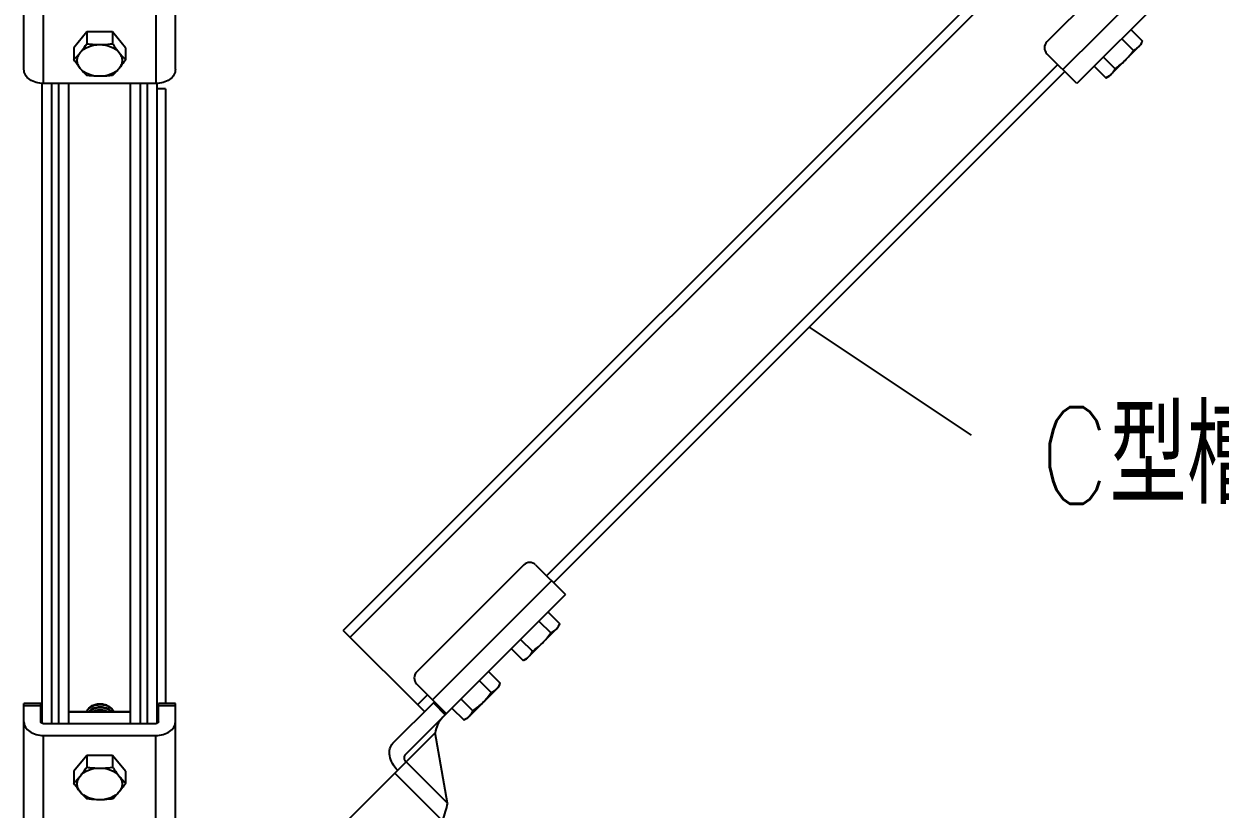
# Model space of a CAD drawing. Extents: x 27938 to 650306, y -92720 to 1524912.
# Drawn here: x 319419 to 324372, y 806536 to 809788 of the extents above; entities that cross this region are included whole.
import ezdxf

# ---------------------------------------------------------------- set-up
doc = ezdxf.new("R2010")
doc.units = 0
doc.header["$LTSCALE"] = 1000
doc.header["$MEASUREMENT"] = 0
doc.layers.add('W_DIM', color=4, linetype='Continuous')
doc.styles.get("Standard").update_dxf_attribs({"font": 'gbenor.shx', "bigfont": 'gbcbig.shx'})
doc.styles.add('wwp100', font='txt.shx', dxfattribs={"width": 0.7, "height": 400, "bigfont": 'hztxt.shx'})
doc.dimstyles.get("Standard").update_dxf_attribs({"dimtxt": 0.18, "dimasz": 0.18, "dimexe": 0.18, "dimexo": 0.0625, "dimgap": 0.09, "dimtad": 0, "dimtih": 1, "dimtoh": 1, "dimdec": 4, "dimzin": 0, "dimdsep": 46, "dimtxsty": 'Standard', "dimcen": 0.09, "dimadec": 0, "dimazin": 0, "dimtfac": 1, "dimtdec": 4, "dimtofl": 0, "dimtmove": 0, "dimatfit": 3, "dimfxl": 1, "dimtolj": 1, "dimtzin": 0, "dimarcsym": 0})

msp = doc.modelspace()

# ---------------------------------------------------------------- linework, layer by layer
at = {"linetype": 'Continuous'}
for p, q in [((323925.8, 810461.5), (320741, 807276.6)), ((323954.6, 810432.7), (320769.7, 807247.9)), ((319418.7, 809599), (319418.7, 810167.8)), ((320046, 809599), (320046, 810167.8)), ((323654.8, 809714), (324098.3, 810157.6)), ((319500, 809541.5), (319500, 810065.3)), ((323720.5, 809599), (324213.3, 810091.8)), ((319964.7, 810035.8), (319964.7, 809541.5)), ((324286, 810049.6), (323778, 809541.5)), ((324001.7, 809765.2), (324050.6, 809716.4)), ((319678.7, 809755.1), (319625, 809689.4)), ((319678.7, 809755.1), (319678.7, 809706.2)), ((319786, 809755.1), (319678.7, 809755.1)), ((319786, 809755.1), (319786, 809706.2)), ((319839.6, 809689.4), (319786, 809755.1)), ((323963.8, 809727.3), (324012.6, 809678.4)), ((324044.1, 809702.5), (324050.6, 809716.4)), ((319625, 809689.4), (319625, 809640.5)), ((319839.6, 809689.4), (319839.6, 809640.5)), ((323912.7, 809571.1), (324044.1, 809702.5)), ((323699.9, 809619.6), (321582.9, 807502.5)), ((323778, 809541.5), (323654.8, 809664.7)), ((323887.9, 809651.4), (323936.7, 809602.6)), ((323728.7, 809590.8), (321611.6, 807473.7)), ((323849.9, 809613.5), (323898.8, 809564.6)), ((323912.7, 809571.1), (323898.8, 809564.6)), ((319494.2, 806891.3), (319494.2, 809541.5)), ((319964.7, 809541.5), (319500, 809541.5)), ((319534.9, 806890.1), (319534.9, 809541.5)), ((319563.9, 806890.1), (319563.9, 809541.5)), ((319604.6, 806890.1), (319604.6, 809541.5)), ((319860.1, 806890.1), (319860.1, 809541.5)), ((319900.8, 806890.1), (319900.8, 809541.5)), ((319929.8, 806890.1), (319929.8, 809541.5)), ((319970.5, 806891.3), (319970.5, 809541.5)), ((320005.3, 809518.8), (319970.5, 809518.8)), ((320005.3, 809518.8), (320005.3, 806974.2)), ((321488.4, 807547.7), (321044.9, 807104.1)), ((321537.7, 807547.7), (321660.9, 807424.5)), ((321603.4, 807482), (321110.6, 806989.1)), ((321168.1, 806931.6), (321660.9, 807424.5)), ((321588.9, 807352.5), (321637.8, 807303.6)), ((321499.9, 807158.3), (321631.3, 807289.8)), ((321551, 807314.6), (321599.9, 807265.7)), ((321631.3, 807289.8), (321637.8, 807303.6)), ((321077.7, 806939.9), (320741, 807276.6)), ((321475.1, 807238.7), (321524, 807189.8)), ((321437.2, 807200.7), (321486.1, 807151.9)), ((321499.9, 807158.3), (321486.1, 807151.9)), ((321342.5, 807106.1), (321391.4, 807057.2)), ((321167.7, 806932), (321044.9, 807054.8)), ((321253.5, 806911.9), (321384.9, 807043.3)), ((321304.6, 807068.1), (321353.5, 807019.3)), ((321384.9, 807043.3), (321391.4, 807057.2)), ((321090.1, 807009.7), (321049, 806968.6)), ((321228.7, 806992.3), (321277.6, 806943.4)), ((319418.7, 806405.5), (319418.7, 806974.2)), ((319488.4, 806974.2), (319418.7, 806974.2)), ((319488.4, 806964), (319418.7, 806964)), ((319488.4, 806898.3), (319488.4, 806974.2)), ((319976.3, 806898.3), (319976.3, 806974.2)), ((320046, 806974.2), (319976.3, 806974.2)), ((320046, 806964), (319976.3, 806964)), ((320046, 806405.5), (320046, 806974.2)), ((320946.9, 806809), (321117.3, 806979.4)), ((321114, 806976.1), (321163.3, 806926.8)), ((321190.8, 806954.3), (321239.6, 806905.5)), ((319604.6, 806941), (319860.1, 806941)), ((319604.6, 806939.3), (319860.1, 806939.3)), ((320996.2, 806759.7), (321166.6, 806930.2)), ((321253.5, 806911.9), (321239.6, 806905.5)), ((319964.7, 806890.1), (319500, 806890.1)), ((319606.6, 806891.6), (319608.1, 806890.1)), ((319856.6, 806890.1), (319858.1, 806891.6)), ((320754.3, 806485), (321122, 806852.7)), ((321172.1, 806560.6), (321122, 806852.7)), ((319500, 806346.5), (319500, 806840.8)), ((319500, 806840.8), (319964.7, 806840.8)), ((319964.7, 806332.7), (319964.7, 806840.8)), ((319678.7, 806758.6), (319625, 806692.9)), ((319678.7, 806758.6), (319678.7, 806709.8)), ((319786, 806758.6), (319678.7, 806758.6)), ((319839.6, 806692.9), (319786, 806758.6)), ((319786, 806758.6), (319786, 806709.8)), ((321172.1, 806560.6), (321001, 806731.7)), ((319625, 806692.9), (319625, 806644.1)), ((319839.6, 806692.9), (319839.6, 806644.1)), ((320954.5, 806685.2), (321150.9, 806488.9))]:
    msp.add_line(p, q, dxfattribs=at)
for centre, radius, start, end in [((319392.4, 809881.4), 334.9, 313.9914, 320.7735), ((323679.4, 809689.4), 34.8, 135, 225), ((319911.3, 809815.7), 334.9, 219.2265, 226.0086), ((321513.1, 807523), 34.8, 45, 135), ((321069.5, 807079.5), 34.8, 135, 225), ((319734.8, 806891.6), 67.1, 100.3047, 102.2499), ((319734.9, 806878.8), 67.6, 99.5601, 100.813), ((319737.6, 806901.6), 68.9, 69.4703, 74.8773), ((319738.5, 806902.6), 66.1, 69.6939, 69.8962), ((319739.4, 806905), 63.5, 65.0364, 69.7243), ((319752, 806913.3), 40.6, 43.29, 44.8708), ((319392.4, 806885), 334.9, 313.9914, 320.7735), ((319911.3, 806819.3), 334.9, 219.2265, 226.0086)]:
    msp.add_arc(centre, radius, start, end, dxfattribs=at)
for points, knots in [([(324035.3, 809693.7), (324036.9, 809695.3), (324043, 809702.1), (324047.6, 809710.1), (324050.6, 809716.4)], [0, 0, 0, 0, 0.246322, 1, 1, 1, 1]), ([(319651.9, 809603.9), (319648, 809608.7), (319641.7, 809619.1), (319638.3, 809636.8), (319641.7, 809654.5), (319648, 809664.9), (319651.9, 809669.7)], [0, 0, 0, 0, 0.257487, 0.5, 0.742513, 1, 1, 1, 1]), ([(319651.9, 809669.7), (319654.2, 809672.5), (319663.5, 809684.3), (319672.3, 809696.7), (319678.7, 809706.2)], [0, 0, 0, 0, 0.239452, 1, 1, 1, 1]), ([(319651.9, 809669.7), (319660.6, 809680.4), (319686.7, 809697.4), (319716.6, 809702.5), (319732.3, 809702.5)], [0, 0, 0, 0, 0.468341, 1, 1, 1, 1]), ([(319678.7, 809706.2), (319683.1, 809705.6), (319700.9, 809703.6), (319718.9, 809702.5), (319732.3, 809702.5)], [0, 0, 0, 0, 0.249182, 1, 1, 1, 1]), ([(319732.3, 809702.5), (319736.8, 809702.5), (319754.8, 809702.8), (319772.7, 809704.5), (319786, 809706.2)], [0, 0, 0, 0, 0.250767, 1, 1, 1, 1]), ([(319732.3, 809702.5), (319748.1, 809702.5), (319778, 809697.4), (319804, 809680.4), (319812.8, 809669.7)], [0, 0, 0, 0, 0.531659, 1, 1, 1, 1]), ([(319786, 809706.2), (319788.2, 809703), (319796.7, 809690.5), (319805.7, 809678.3), (319812.8, 809669.7)], [0, 0, 0, 0, 0.259411, 1, 1, 1, 1]), ([(319812.8, 809669.7), (319815, 809667), (319823.5, 809656.8), (319832.7, 809647.3), (319839.6, 809640.5)], [0, 0, 0, 0, 0.264209, 1, 1, 1, 1]), ([(319812.8, 809669.7), (319816.7, 809664.9), (319823, 809654.5), (319826.4, 809636.8), (319823, 809619.1), (319816.7, 809608.7), (319812.8, 809603.9)], [0, 0, 0, 0, 0.257487, 0.5, 0.742513, 1, 1, 1, 1]), ([(324012.6, 809678.4), (324014.7, 809679.4), (324022.9, 809683.5), (324030.5, 809688.9), (324035.3, 809693.7)], [0, 0, 0, 0, 0.255699, 1, 1, 1, 1]), ([(319651.9, 809603.9), (319649.6, 809606.8), (319640.2, 809618.6), (319631.5, 809631), (319625, 809640.5)], [0, 0, 0, 0, 0.239452, 1, 1, 1, 1]), ([(319839.6, 809640.5), (319837.5, 809637.3), (319828.9, 809624.8), (319819.9, 809612.6), (319812.8, 809603.9)], [0, 0, 0, 0, 0.259411, 1, 1, 1, 1]), ([(319500, 809541.5), (319489.5, 809541.5), (319469.2, 809544.3), (319442.6, 809556.3), (319423.7, 809575), (319418.7, 809591.4), (319418.7, 809599)], [0, 0, 0, 0, 0.287977, 0.555343, 0.790527, 1, 1, 1, 1]), ([(319732.3, 809571.1), (319716.6, 809571.1), (319686.7, 809576.2), (319660.6, 809593.2), (319651.9, 809603.9)], [0, 0, 0, 0, 0.531659, 1, 1, 1, 1]), ([(319732.3, 809571.1), (319727.8, 809571.1), (319709.9, 809571.4), (319692, 809573.1), (319678.7, 809574.8)], [0, 0, 0, 0, 0.250767, 1, 1, 1, 1]), ([(319812.8, 809603.9), (319804, 809593.2), (319778, 809576.2), (319748.1, 809571.1), (319732.3, 809571.1)], [0, 0, 0, 0, 0.468341, 1, 1, 1, 1]), ([(319786, 809574.8), (319781.6, 809574.2), (319763.8, 809572.1), (319745.8, 809571.1), (319732.3, 809571.1)], [0, 0, 0, 0, 0.249182, 1, 1, 1, 1]), ([(319812.8, 809603.9), (319810.6, 809601.2), (319802.1, 809591.1), (319793, 809581.6), (319786, 809574.8)], [0, 0, 0, 0, 0.264209, 1, 1, 1, 1]), ([(320046, 809599), (320046, 809591.4), (320041, 809575), (320022.1, 809556.3), (319995.5, 809544.3), (319975.1, 809541.5), (319964.7, 809541.5)], [0, 0, 0, 0, 0.209473, 0.444657, 0.712023, 1, 1, 1, 1]), ([(323898.8, 809564.6), (323900, 809565.2), (323904.5, 809567.4), (323908.9, 809569.9), (323912, 809572.1)], [0, 0, 0, 0, 0.253346, 1, 1, 1, 1]), ([(323921.5, 809579.9), (323923.1, 809581.5), (323929.2, 809588.3), (323933.8, 809596.3), (323936.7, 809602.6)], [0, 0, 0, 0, 0.246322, 1, 1, 1, 1]), ([(321622.5, 807281), (321624.1, 807282.5), (321630.2, 807289.4), (321634.9, 807297.4), (321637.8, 807303.6)], [0, 0, 0, 0, 0.246322, 1, 1, 1, 1]), ([(321599.9, 807265.7), (321602, 807266.7), (321610.1, 807270.8), (321617.7, 807276.1), (321622.5, 807281)], [0, 0, 0, 0, 0.255699, 1, 1, 1, 1]), ([(321508.7, 807167.1), (321510.3, 807168.7), (321516.4, 807175.5), (321521.1, 807183.6), (321524, 807189.8)], [0, 0, 0, 0, 0.246322, 1, 1, 1, 1]), ([(321486.1, 807151.9), (321487.2, 807152.4), (321491.8, 807154.6), (321496.2, 807157.2), (321499.3, 807159.3)], [0, 0, 0, 0, 0.253346, 1, 1, 1, 1]), ([(321376.1, 807034.5), (321377.7, 807036.1), (321383.8, 807042.9), (321388.5, 807051), (321391.4, 807057.2)], [0, 0, 0, 0, 0.246322, 1, 1, 1, 1]), ([(321353.5, 807019.3), (321355.6, 807020.3), (321363.7, 807024.4), (321371.3, 807029.7), (321376.1, 807034.5)], [0, 0, 0, 0, 0.255699, 1, 1, 1, 1]), ([(319687.9, 806954.3), (319686.8, 806953.3), (319682.8, 806949.4), (319679.5, 806944.8), (319677.7, 806941.1)], [0, 0, 0, 0, 0.260908, 1, 1, 1, 1]), ([(319678.5, 806941.1), (319678.8, 806941.7), (319680.3, 806944.3), (319682.1, 806946.7), (319683.6, 806948.4)], [0, 0, 0, 0, 0.244964, 1, 1, 1, 1]), ([(319683.6, 806948.4), (319692.3, 806958.5), (319712.6, 806968.2), (319740.2, 806969.9), (319754.6, 806967.1), (319761.2, 806964.7)], [0, 0, 0, 0, 0.481069, 0.745193, 1, 1, 1, 1]), ([(319780.7, 806941.9), (319775.3, 806947.4), (319760.3, 806955.9), (319734.7, 806959.8), (319708.5, 806955.5), (319692.9, 806946.8), (319686.9, 806941.1)], [0, 0, 0, 0, 0.229048, 0.489241, 0.755135, 1, 1, 1, 1]), ([(319687.9, 806954.3), (319695.5, 806963), (319713.2, 806971.4), (319737.3, 806972.9), (319749.8, 806970.3), (319755.5, 806968.1)], [0, 0, 0, 0, 0.4793, 0.744107, 1, 1, 1, 1]), ([(319755.5, 806968.1), (319743.8, 806971.2), (319719.3, 806971.9), (319696.5, 806962), (319687.9, 806954.3)], [0, 0, 0, 0, 0.51374, 1, 1, 1, 1]), ([(319688.6, 806941.1), (319694.7, 806946.3), (319710, 806954.4), (319735.3, 806958.2), (319760.1, 806954.3), (319774.5, 806946.3), (319780, 806941.1)], [0, 0, 0, 0, 0.246285, 0.511502, 0.770596, 1, 1, 1, 1]), ([(319762.6, 806941.1), (319758.4, 806942.7), (319740.4, 806947.7), (319720.6, 806946.1), (319707.4, 806941.2)], [0, 0, 0, 0, 0.243472, 1, 1, 1, 1]), ([(319711.7, 806941.1), (319715.5, 806942.2), (319730.6, 806945.6), (319746.8, 806944.6), (319757.9, 806941.2)], [0, 0, 0, 0, 0.252377, 1, 1, 1, 1]), ([(319747.6, 806969.8), (319745.4, 806970.3), (319736.6, 806971.5), (319727.6, 806970.9), (319721, 806969.5)], [0, 0, 0, 0, 0.246819, 1, 1, 1, 1]), ([(319749.5, 806957.1), (319747.4, 806957.6), (319738.6, 806959.1), (319729.5, 806958.8), (319722.8, 806957.6)], [0, 0, 0, 0, 0.245752, 1, 1, 1, 1]), ([(319750, 806944.7), (319747.9, 806945.2), (319739.3, 806946.7), (319730.3, 806946.5), (319723.7, 806945.4)], [0, 0, 0, 0, 0.245444, 1, 1, 1, 1]), ([(319773.4, 806960.2), (319772.5, 806960.8), (319768.8, 806963.1), (319764.8, 806964.9), (319761.7, 806966.1)], [0, 0, 0, 0, 0.242042, 1, 1, 1, 1]), ([(319766.2, 806962.6), (319766.8, 806962.4), (319769, 806961.3), (319771.2, 806960.1), (319772.7, 806959.1)], [0, 0, 0, 0, 0.254738, 1, 1, 1, 1]), ([(319772.7, 806959.1), (319776.3, 806956.8), (319782.6, 806951.6), (319787.1, 806944.7), (319788.5, 806941.1)], [0, 0, 0, 0, 0.526239, 1, 1, 1, 1]), ([(319773.4, 806960.2), (319776.9, 806957.7), (319783.1, 806952.1), (319787.4, 806944.8), (319788.7, 806941.1)], [0, 0, 0, 0, 0.522981, 1, 1, 1, 1]), ([(321262.3, 806920.7), (321263.9, 806922.3), (321270, 806929.1), (321274.7, 806937.2), (321277.6, 806943.4)], [0, 0, 0, 0, 0.246322, 1, 1, 1, 1]), ([(319418.7, 806898.3), (319418.7, 806890.7), (319423.7, 806874.3), (319442.6, 806855.6), (319469.2, 806843.5), (319489.5, 806840.8), (319500, 806840.8)], [0, 0, 0, 0, 0.209473, 0.444657, 0.712023, 1, 1, 1, 1]), ([(319494.2, 806891.2), (319493.3, 806891.5), (319490.6, 806893), (319488.4, 806896), (319488.4, 806898.3)], [0, 0, 0, 0, 0.2888, 1, 1, 1, 1]), ([(319964.7, 806840.8), (319975.1, 806840.8), (319995.5, 806843.5), (320022.1, 806855.6), (320041, 806874.3), (320046, 806890.7), (320046, 806898.3)], [0, 0, 0, 0, 0.287977, 0.555343, 0.790527, 1, 1, 1, 1]), ([(319976.3, 806898.3), (319976.3, 806897.6), (319975.7, 806894.4), (319972.8, 806892.1), (319970.5, 806891.2)], [0, 0, 0, 0, 0.22722, 1, 1, 1, 1]), ([(321152.9, 806916.4), (321144, 806907.6), (321130.2, 806887.3), (321123.8, 806864), (321122, 806852.7)], [0, 0, 0, 0, 0.522516, 1, 1, 1, 1]), ([(321167.7, 806932), (321167.7, 806932), (321167.9, 806931.1), (321167.1, 806930.6), (321166.6, 806930.2)], [0, 0, 0, 0, 0.126775, 1, 1, 1, 1]), ([(321239.6, 806905.5), (321240.8, 806906), (321245.4, 806908.2), (321249.7, 806910.8), (321252.9, 806912.9)], [0, 0, 0, 0, 0.253346, 1, 1, 1, 1]), ([(320966.2, 806696.9), (320957.7, 806705.3), (320943.5, 806724), (320931.7, 806755.2), (320931.5, 806785.7), (320940.8, 806802.9), (320946.9, 806809)], [0, 0, 0, 0, 0.287971, 0.555344, 0.790532, 1, 1, 1, 1]), ([(320996.2, 806759.7), (320993, 806756.6), (320991, 806744.8), (320997, 806735.7), (321001, 806731.7)], [0, 0, 0, 0, 0.440241, 1, 1, 1, 1]), ([(319651.9, 806673.2), (319654.2, 806676), (319663.5, 806687.9), (319672.3, 806700.2), (319678.7, 806709.8)], [0, 0, 0, 0, 0.239452, 1, 1, 1, 1]), ([(319651.9, 806673.2), (319660.6, 806684), (319686.7, 806700.9), (319716.6, 806706.1), (319732.3, 806706.1)], [0, 0, 0, 0, 0.468341, 1, 1, 1, 1]), ([(319678.7, 806709.8), (319683.1, 806709.2), (319700.9, 806707.1), (319718.9, 806706.1), (319732.3, 806706.1)], [0, 0, 0, 0, 0.249182, 1, 1, 1, 1]), ([(319732.3, 806706.1), (319736.8, 806706.1), (319754.8, 806706.4), (319772.7, 806708.1), (319786, 806709.8)], [0, 0, 0, 0, 0.250767, 1, 1, 1, 1]), ([(319732.3, 806706.1), (319748.1, 806706.1), (319778, 806700.9), (319804, 806684), (319812.8, 806673.2)], [0, 0, 0, 0, 0.531659, 1, 1, 1, 1]), ([(319786, 806709.8), (319788.2, 806706.5), (319796.7, 806694.1), (319805.7, 806681.9), (319812.8, 806673.2)], [0, 0, 0, 0, 0.259411, 1, 1, 1, 1]), ([(319651.9, 806607.5), (319648, 806612.3), (319641.7, 806622.6), (319638.3, 806640.4), (319641.7, 806658.1), (319648, 806668.5), (319651.9, 806673.2)], [0, 0, 0, 0, 0.257487, 0.5, 0.742513, 1, 1, 1, 1]), ([(319812.8, 806673.2), (319815, 806670.5), (319823.5, 806660.4), (319832.7, 806650.8), (319839.6, 806644.1)], [0, 0, 0, 0, 0.264209, 1, 1, 1, 1]), ([(319812.8, 806673.2), (319816.7, 806668.5), (319823, 806658.1), (319826.4, 806640.4), (319823, 806622.6), (319816.7, 806612.3), (319812.8, 806607.5)], [0, 0, 0, 0, 0.257487, 0.5, 0.742513, 1, 1, 1, 1]), ([(319651.9, 806607.5), (319649.6, 806610.3), (319640.2, 806622.2), (319631.5, 806634.5), (319625, 806644.1)], [0, 0, 0, 0, 0.239452, 1, 1, 1, 1]), ([(319732.3, 806574.7), (319716.6, 806574.7), (319686.7, 806579.8), (319660.6, 806596.8), (319651.9, 806607.5)], [0, 0, 0, 0, 0.531659, 1, 1, 1, 1]), ([(319812.8, 806607.5), (319804, 806596.8), (319778, 806579.8), (319748.1, 806574.7), (319732.3, 806574.7)], [0, 0, 0, 0, 0.468341, 1, 1, 1, 1]), ([(319812.8, 806607.5), (319810.6, 806604.8), (319802.1, 806594.7), (319793, 806585.1), (319786, 806578.4)], [0, 0, 0, 0, 0.264209, 1, 1, 1, 1]), ([(319839.6, 806644.1), (319837.5, 806640.8), (319828.9, 806628.3), (319819.9, 806616.2), (319812.8, 806607.5)], [0, 0, 0, 0, 0.259411, 1, 1, 1, 1]), ([(319732.3, 806574.7), (319727.8, 806574.7), (319709.9, 806575), (319692, 806576.6), (319678.7, 806578.4)], [0, 0, 0, 0, 0.250767, 1, 1, 1, 1]), ([(319786, 806578.4), (319781.6, 806577.8), (319763.8, 806575.7), (319745.8, 806574.7), (319732.3, 806574.7)], [0, 0, 0, 0, 0.249182, 1, 1, 1, 1]), ([(321172.1, 806560.6), (321170, 806549.1), (321163.3, 806525), (321155.2, 806501.5), (321150.9, 806488.9)], [0, 0, 0, 0, 0.468219, 1, 1, 1, 1])]:
    msp.add_open_spline(points, degree=3, knots=knots, dxfattribs=at)
for points in [[(323978.4, 809636.8), (323991.1, 809649.5), (324002.4, 809663.7), (324012.6, 809678.4)], [(323936.7, 809602.6), (323951.5, 809612.8), (323965.7, 809624.1), (323978.4, 809636.8)], [(323912, 809572.1), (323915.4, 809574.4), (323918.6, 809577), (323921.5, 809579.9)], [(321565.6, 807224), (321578.3, 807236.8), (321589.6, 807250.9), (321599.9, 807265.7)], [(321524, 807189.8), (321538.8, 807200), (321552.9, 807211.3), (321565.6, 807224)], [(321499.3, 807159.3), (321502.6, 807161.6), (321505.8, 807164.3), (321508.7, 807167.1)], [(321319.2, 806977.6), (321331.9, 806990.3), (321343.2, 807004.5), (321353.5, 807019.3)], [(321277.6, 806943.4), (321292.4, 806953.6), (321306.5, 806964.9), (321319.2, 806977.6)], [(319604.6, 806893.1), (319605.3, 806892.7), (319606, 806892.2), (319606.6, 806891.6)], [(319858.1, 806891.6), (319858.7, 806892.2), (319859.3, 806892.7), (319860.1, 806893.1)], [(321252.9, 806912.9), (321256.2, 806915.2), (321259.4, 806917.8), (321262.3, 806920.7)], [(319500, 806890.1), (319498, 806890.1), (319496, 806890.4), (319494.2, 806891.2)], [(319970.5, 806891.2), (319968.7, 806890.4), (319966.7, 806890.1), (319964.7, 806890.1)]]:
    msp.add_open_spline(points, degree=3, dxfattribs=at)

# ---------------------------------------------------------------- texts
at = {"layer": 'W_DIM', "color": 7, "style": 'wwp100', "width": 0.8}
msp.add_text('C型槽钢', height=400, dxfattribs=at).set_placement((323626.2, 807801))

# ---------------------------------------------------------------- leaders
msp.add_leader([(322670.2, 808532.3), (323341.2, 808085.1)], dimstyle='Standard', override={"dimgap": 20, "dimtad": 0})

doc.saveas('drawing.dxf')
